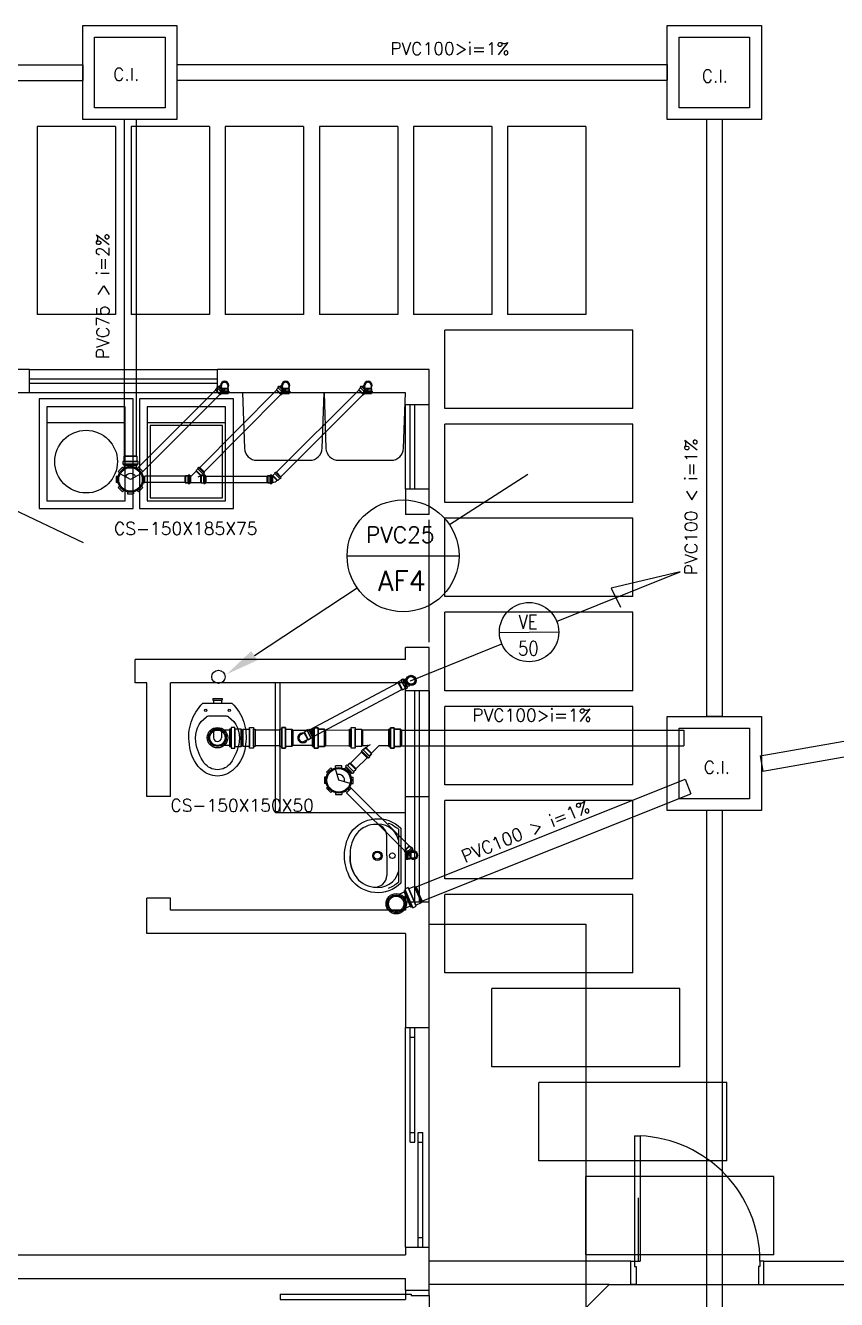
# Model space of a CAD drawing. Extents: x -435 to 5505, y -2177 to 2023.
# Drawn here: x 2328 to 2846, y 367 to 1180 of the extents above; entities that cross this region are included whole.
import ezdxf
from ezdxf.enums import TextEntityAlignment as Align

# ---------------------------------------------------------------- set-up
doc = ezdxf.new("R2010")
doc.units = 0
doc.header["$MEASUREMENT"] = 0
doc.layers.get('0').update_dxf_attribs({"linetype": 'CONTINUOUS'})
for name, color, linetype in [('018', 1, 'CONTINUOUS'), ('03', 3, 'CONTINUOUS'), ('AGUA', 5, 'CONTINUOUS'), ('CONTORNO', 7, 'CONTINUOUS'), ('COTAS', 1, 'CONTINUOUS'), ('HIDRA', 1, 'CONTINUOUS'), ('TXT', 7, 'CONTINUOUS')]:
    doc.layers.add(name, color=color, linetype=linetype)
doc.styles.add('ROMANS', font='romans')
doc.styles.get("Standard").update_dxf_attribs({"font": 'romans.shx', "height": 8})

# ---------------------------------------------------------------- blocks, each defined once
blk = doc.blocks.new('L41')
at = {"layer": 'HIDRA'}
for p, q in [((1.96, 0, 1.6), (1.96, -1.92, 1.6)), ((-2.6, -3.8, 1.6), (2.6, -3.8, 1.6)), ((2.6, -4.76, 1.6), (-2.6, -4.76, 1.6)), ((-1.96, -1.92), (-2.24, -2.2)), ((-2.24, -2.2, 1.6), (2.24, -2.2, 1.6)), ((2.24, -3.8, 1.6), (-2.24, -3.8, 1.6)), ((-2.24, -5.2), (-2.24, -4.76)), ((-2.24, -4.76, 1.6), (2.24, -4.76, 1.6)), ((2.24, -5.2, 1.6), (-2.24, -5.2, 1.6)), ((-1.96, -1.92), (-1.96, 0)), ((-1.96, -1.92, 1.6), (1.96, -1.92, 1.6)), ((-1.94, -1.92, 1.6), (1.96, -1.92, 1.6)), ((2.24, -2.2, 1.6), (1.96, -1.92, 1.6)), ((2.24, -4.76, 1.6), (2.24, -5.2, 1.6))]:
    blk.add_line(p, q, dxfattribs=at)
for radius, start, end in [(2.61, 318.72954, 221.27141), (2.25, 330.68971, 209.31125), (1.95, 0.56679, 183.15631)]:
    blk.add_arc((0, 0), radius, start, end, dxfattribs=at)
for points in [[(2.6, -3.8, 1.6), (-2.6, -3.8, 1.6), (-2.6, -4.76, 1.6), (2.6, -4.76, 1.6)], [(2.6, -4.76, 1.6), (-2.6, -4.76, 1.6), (-2.6, -3.8, 1.6), (2.6, -3.8, 1.6)], [(2.6, -4.76, 1.6), (2.6, -3.8, 1.6), (-2.6, -3.8, 1.6), (-2.6, -4.76, 1.6)], [(1.96, -1.92, 1.6), (-1.96, -1.92), (-2.24, -2.2, 1.6), (2.24, -2.2, 1.6)], [(2.24, -2.2, 1.6), (-2.24, -2.2, 1.6), (-1.96, -1.92, 1.6), (1.96, -1.92, 1.6)], [(2.24, -2.2, 1.6), (1.96, -1.92, 1.6), (-1.96, -1.92, 1.6), (-2.24, -2.2, 1.6)], [(2.24, -2.2, 1.6), (-2.24, -2.2, 1.6), (-2.24, -3.8, 1.6), (2.24, -3.8, 1.6)], [(2.24, -3.8, 1.6), (-2.24, -3.8, 1.6), (-2.24, -2.2, 1.6), (2.24, -2.2, 1.6)], [(2.24, -3.8, 1.6), (2.24, -2.2, 1.6), (-2.24, -2.2, 1.6), (-2.24, -3.8, 1.6)], [(2.24, -4.76, 1.6), (-2.24, -4.76, 1.6), (-2.24, -5.2, 1.6), (2.24, -5.2, 1.6)], [(2.24, -5.2, 1.6), (-2.24, -5.2, 1.6), (-2.24, -4.76, 1.6), (2.24, -4.76, 1.6)], [(-2.24, -5.2, 1.6), (2.24, -5.2, 1.6), (2.24, -4.76, 1.6), (-2.24, -4.76, 1.6)]]:
    blk.add_3dface(points, dxfattribs=at)
blk = doc.blocks.new('L40')
at = {"layer": 'HIDRA'}
for p, q in [((-3.53, -0.76), (-2.61, 0.16)), ((-3.52, -0.76), (-2.6, 0.16)), ((-5.85, -2.68), (-4.72, -1.55)), ((-2.68, -5.85), (-5.85, -2.68)), ((-5.85, -2.68), (-5.85, -3.08)), ((-3.09, -5.83), (-5.85, -3.08)), ((-4.97, -1.29), (-4.29, -0.62)), ((-1.29, -4.97), (-4.97, -1.29)), ((-4.72, -1.55), (-1.55, -4.72)), ((-4.29, -0.62), (-0.62, -4.29)), ((-4.04, -0.87), (-3.73, -0.56)), ((-0.87, -4.04), (-4.04, -0.87)), ((-3.73, -0.56), (-0.56, -3.73)), ((-0.76, -3.52), (-3.52, -0.76)), ((-2.68, -5.85), (-3.08, -5.85)), ((-1.55, -4.72), (-2.68, -5.85)), ((-0.62, -4.29), (-1.29, -4.97)), ((-0.56, -3.73), (-0.87, -4.04)), ((-0.76, -3.52), (0.16, -2.6))]:
    blk.add_line(p, q, dxfattribs=at)
for points in [[(-4.72, -1.55), (-5.85, -2.68), (-2.68, -5.85), (-1.55, -4.72)], [(-5.85, -2.68), (-5.85, -3.08), (-3.07, -5.85), (-2.68, -5.85)], [(-4.29, -0.62), (-4.97, -1.29), (-1.29, -4.97), (-0.62, -4.29)], [(-0.56, -3.73), (-3.73, -0.56), (-4.04, -0.87), (-0.87, -4.04)]]:
    blk.add_3dface(points, dxfattribs=at)

msp = doc.modelspace()

# ---------------------------------------------------------------- linework, layer by layer
for p, q in [((2335.70465, 1115.29019), (2335.70465, 995.29019)), ((2385.70465, 1115.29019), (2335.70465, 1115.29019)), ((2385.70465, 1115.29019), (2385.70465, 995.29019)), ((2395.70465, 1115.29019), (2395.70465, 995.29019)), ((2445.70465, 1115.29019), (2395.70465, 1115.29019)), ((2445.70465, 1115.29019), (2445.70465, 995.29019)), ((2505.70465, 1115.29019), (2455.70465, 1115.29019)), ((2455.70465, 1115.29019), (2455.70465, 995.29019)), ((2505.70465, 1115.29019), (2505.70465, 995.29019)), ((2515.70465, 1115.29019), (2515.70465, 995.29019)), ((2565.70465, 1115.29019), (2515.70465, 1115.29019)), ((2565.70465, 1115.29019), (2565.70465, 995.29019)), ((2575.70465, 1115.29019), (2575.70465, 995.29019)), ((2625.70465, 1115.29019), (2575.70465, 1115.29019)), ((2625.70465, 1115.29019), (2625.70465, 995.29019)), ((2635.70465, 1115.29019), (2635.70465, 995.29019)), ((2685.70465, 1115.29019), (2635.70465, 1115.29019)), ((2685.70465, 1115.29019), (2685.70465, 995.29019)), ((2385.70465, 995.29019), (2335.70465, 995.29019)), ((2445.70465, 995.29019), (2395.70465, 995.29019)), ((2505.70465, 995.29019), (2455.70465, 995.29019)), ((2565.70465, 995.29019), (2515.70465, 995.29019)), ((2625.70465, 995.29019), (2575.70465, 995.29019)), ((2685.70465, 995.29019), (2635.70465, 995.29019)), ((2715.70465, 985.29019), (2595.70465, 985.29019)), ((2595.70465, 935.29019), (2595.70465, 985.29019)), ((2715.70465, 935.29019), (2715.70465, 985.29019)), ((2330.70465, 960.29019), (2110.70465, 960.29019)), ((2330.70465, 945.29019), (2330.70465, 960.29019)), ((2330.70465, 960.29019), (2450.70465, 960.29019)), ((2585.70465, 960.29019), (2450.70465, 960.29019)), ((2450.70465, 945.29019), (2450.70465, 960.29019)), ((2585.70465, 937.79019), (2585.70465, 960.29019)), ((2330.70465, 954.29019), (2450.70465, 954.29019)), ((2450.70465, 951.29019), (2330.70465, 951.29019)), ((2330.70465, 945.29019), (2190.70465, 945.29019)), ((2450.70465, 945.29019), (2330.70465, 945.29019)), ((2570.70465, 945.29019), (2450.70465, 945.29019)), ((2570.70465, 883.79019), (2570.70465, 937.79019)), ((2585.70465, 937.79019), (2570.70465, 937.79019)), ((2573.70465, 883.79019), (2573.70465, 937.79019)), ((2576.70465, 883.79019), (2576.70465, 937.79019)), ((2585.70465, 883.79019), (2585.70465, 937.79019)), ((2715.70465, 935.29019), (2595.70465, 935.29019)), ((2715.70465, 925.29019), (2595.70465, 925.29019)), ((2595.70465, 875.29019), (2595.70465, 925.29019)), ((2715.70465, 875.29019), (2715.70465, 925.29019)), ((2570.70465, 883.79019), (2570.70465, 867.79019)), ((2585.70465, 883.79019), (2570.70465, 883.79019)), ((2585.70465, 867.79019), (2585.70465, 883.79019)), ((2715.70465, 875.29019), (2595.70465, 875.29019)), ((2585.70465, 867.79019), (2570.70465, 867.79019)), ((2585.70465, 786.29019), (2585.70465, 864.29019)), ((2715.70465, 865.29019), (2595.70465, 865.29019)), ((2595.70465, 815.29019), (2595.70465, 865.29019)), ((2715.70465, 815.29019), (2715.70465, 865.29019)), ((2715.70465, 815.29019), (2595.70465, 815.29019)), ((2715.70465, 805.29019), (2595.70465, 805.29019)), ((2595.70465, 755.29019), (2595.70465, 805.29019)), ((2715.70465, 755.29019), (2715.70465, 805.29019)), ((2570.70465, 775.29019), (2570.70465, 782.79019)), ((2585.70465, 782.79019), (2570.70465, 782.79019)), ((2585.70465, 755.29019), (2585.70465, 782.79019)), ((2570.70465, 775.29019), (2398.20465, 775.29019)), ((2398.20465, 760.29019), (2398.20465, 775.29019)), ((2405.70465, 760.29019), (2398.20465, 760.29019)), ((2405.70465, 687.79019), (2405.70465, 760.29019)), ((2570.70465, 760.29019), (2420.70465, 760.29019)), ((2420.70465, 687.79019), (2420.70465, 760.29019)), ((2570.70465, 755.29019), (2570.70465, 760.29019)), ((2570.70465, 620.29019), (2570.70465, 755.29019)), ((2585.70465, 755.29019), (2570.70465, 755.29019)), ((2576.70465, 620.29019), (2576.70465, 755.29019)), ((2579.70465, 620.29019), (2579.70465, 755.29019)), ((2585.70465, 620.29019), (2585.70465, 755.29019)), ((2585.70465, 755.29019), (2585.70465, 720.29019)), ((2715.70465, 755.29019), (2595.70465, 755.29019)), ((2715.70465, 745.29019), (2595.70465, 745.29019)), ((2595.70465, 695.29019), (2595.70465, 745.29019)), ((2715.70465, 695.29019), (2715.70465, 745.29019)), ((2715.70465, 695.29019), (2595.70465, 695.29019)), ((2420.70465, 687.79019), (2405.70465, 687.79019)), ((2570.70465, 687.79019), (2585.70465, 687.79019)), ((2715.70465, 685.29019), (2595.70465, 685.29019)), ((2595.70465, 635.29019), (2595.70465, 685.29019)), ((2715.70465, 635.29019), (2715.70465, 685.29019)), ((2715.70465, 635.29019), (2595.70465, 635.29019)), ((2420.70465, 622.79019), (2405.70465, 622.79019)), ((2405.70465, 600.29019), (2405.70465, 622.79019)), ((2420.70465, 615.29019), (2420.70465, 622.79019)), ((2570.70465, 620.29019), (2570.70465, 615.29019)), ((2585.70465, 620.29019), (2570.70465, 620.29019)), ((2585.70465, 540.29019), (2585.70465, 620.29019)), ((2715.70465, 625.29019), (2595.70465, 625.29019)), ((2595.70465, 575.29019), (2595.70465, 625.29019)), ((2715.70465, 575.29019), (2715.70465, 625.29019)), ((2570.70465, 615.29019), (2420.70465, 615.29019)), ((2585.70465, 606.29019), (2685.70465, 606.29019)), ((2685.70465, 606.29019), (2685.70465, 266.29019)), ((2570.70465, 600.29019), (2405.70465, 600.29019)), ((2570.70465, 600.29019), (2570.70465, 540.29019)), ((2715.70465, 575.29019), (2595.70465, 575.29019)), ((2745.70465, 565.29019), (2625.70465, 565.29019)), ((2625.70465, 515.29019), (2625.70465, 565.29019)), ((2745.70465, 515.29019), (2745.70465, 565.29019)), ((2570.70465, 400.29019), (2570.70465, 540.29019)), ((2570.70465, 540.29019), (2585.70465, 540.29019)), ((2573.70465, 467.29019), (2573.70465, 540.29019)), ((2576.70465, 467.29019), (2576.70465, 540.29019)), ((2585.70465, 400.29019), (2585.70465, 540.29019)), ((2573.70465, 534.29019), (2576.70465, 534.29019)), ((2745.70465, 515.29019), (2625.70465, 515.29019)), ((2775.70465, 505.29019), (2655.70465, 505.29019)), ((2655.70465, 455.29019), (2655.70465, 505.29019)), ((2775.70465, 455.29019), (2775.70465, 505.29019)), ((2573.70465, 473.29019), (2576.70465, 473.29019)), ((2578.70465, 473.29019), (2581.70465, 473.29019)), ((2578.70465, 400.29019), (2578.70465, 473.29019)), ((2581.70465, 400.29019), (2581.70465, 473.29019)), ((2573.70465, 467.29019), (2576.70465, 467.29019)), ((2578.70465, 467.29019), (2581.70465, 467.29019)), ((2716.85839, 471.29019), (2716.85839, 391.29019)), ((2716.85839, 471.29019), (2720.35839, 471.29019)), ((2720.35839, 471.29019), (2720.35839, 391.29019)), ((2775.70465, 455.29019), (2655.70465, 455.29019)), ((2805.70465, 445.29019), (2685.70465, 445.29019)), ((2685.70465, 395.29019), (2685.70465, 445.29019)), ((2805.70465, 395.29019), (2805.70465, 445.29019)), ((2719.35839, 391.29019), (2719.35839, 431.58456)), ((2570.70465, 400.29019), (2570.70465, 395.29019)), ((2570.70465, 400.29019), (2585.70465, 400.29019)), ((2578.70465, 406.29019), (2581.70465, 406.29019)), ((2585.70465, 372.79019), (2585.70465, 400.29019)), ((2305.70465, 395.29019), (2570.70465, 395.29019)), ((2714.35839, 391.29019), (2585.70465, 391.29019)), ((2805.70465, 395.29019), (2685.70465, 395.29019)), ((2714.35839, 376.29019), (2714.35839, 391.29019)), ((2714.35839, 391.29019), (2716.85839, 391.29019)), ((2716.85839, 391.29019), (2716.85839, 387.79019)), ((2716.85839, 391.29019), (2720.35839, 391.29019)), ((2799.35839, 391.29019), (2796.85839, 391.29019)), ((2796.85839, 391.29019), (2796.85839, 387.79019)), ((2799.35839, 391.29019), (2918.70465, 391.29019)), ((2799.35839, 376.29019), (2799.35839, 391.29019)), ((2716.85839, 387.79019), (2717.85839, 387.79019)), ((2717.85839, 387.79019), (2717.85839, 376.29019)), ((2795.85839, 387.79019), (2795.85839, 376.29019)), ((2796.85839, 387.79019), (2795.85839, 387.79019)), ((2290.70465, 380.29019), (2570.70465, 380.29019)), ((2570.70465, 372.79019), (2570.70465, 380.29019)), ((2585.70465, 261.29019), (2700.70465, 376.29019)), ((2700.70465, 376.29019), (2585.70465, 376.29019)), ((2700.70465, 376.29019), (2918.70465, 376.29019)), ((2717.85839, 376.29019), (2714.35839, 376.29019)), ((2795.85839, 376.29019), (2799.35839, 376.29019)), ((2490.70465, 370.29019), (2570.70465, 370.29019)), ((2490.70465, 370.29019), (2490.70465, 366.79019)), ((2490.70465, 366.79019), (2570.70465, 366.79019)), ((2570.70465, 372.79019), (2585.70465, 372.79019)), ((2570.70465, 372.79019), (2570.70465, 370.29019)), ((2570.70465, 370.29019), (2574.20465, 370.29019)), ((2570.70465, 370.29019), (2570.70465, 366.79019)), ((2574.20465, 370.29019), (2574.20465, 369.29019)), ((2574.20465, 369.29019), (2585.70465, 369.29019)), ((2585.70465, 369.29019), (2585.70465, 372.79019)), ((2585.70465, 369.29019), (2585.70465, 291.29019))]:
    msp.add_line(p, q)
at = {"color": 253}
for p, q in [((2396.87696, 941.44666), (2336.87696, 941.44666)), ((2336.87696, 941.44666), (2336.87696, 871.44666)), ((2391.87696, 936.44666), (2341.87696, 936.44666)), ((2341.87696, 936.44666), (2341.87696, 876.44666)), ((2391.87696, 876.44666), (2391.87696, 936.44666)), ((2396.87696, 871.44666), (2396.87696, 941.44666)), ((2460.85203, 941.44666), (2400.85203, 941.44666)), ((2400.85203, 941.44666), (2400.85203, 871.44666)), ((2455.85203, 936.44666), (2405.85203, 936.44666)), ((2405.85203, 936.44666), (2405.85203, 876.44666)), ((2455.85203, 876.44666), (2455.85203, 936.44666)), ((2460.85203, 871.44666), (2460.85203, 941.44666)), ((2453.85203, 924.44666), (2407.85203, 924.44666)), ((2407.85203, 924.44666), (2407.85203, 878.44666)), ((2453.85203, 878.44666), (2453.85203, 924.44666)), ((2407.85203, 878.44666), (2453.85203, 878.44666)), ((2336.87696, 871.44666), (2396.87696, 871.44666)), ((2341.87696, 876.44666), (2391.87696, 876.44666)), ((2400.85203, 871.44666), (2460.85203, 871.44666)), ((2405.85203, 876.44666), (2455.85203, 876.44666)), ((2487.70465, 677.29019), (2487.70465, 760.29019)), ((2490.70465, 677.29019), (2490.70465, 760.29019)), ((2570.70465, 677.29019), (2487.70465, 677.29019))]:
    msp.add_line(p, q, dxfattribs=at)
at = {"color": 8}
for p, q in [((2341.87696, 926.44666), (2391.87696, 926.44666)), ((2405.85203, 926.44666), (2455.85203, 926.44666))]:
    msp.add_line(p, q, dxfattribs=at)
at = {"linetype": 'CONTINUOUS'}
for points in [[(2737.75198, 1119.75546), (2737.75198, 1179.75546), (2797.75198, 1179.75546), (2797.75198, 1119.75546)], [(2745.25198, 1127.25546), (2745.25198, 1172.25546), (2790.25198, 1172.25546), (2790.25198, 1127.25546)], [(2737.75198, 678.82277), (2737.75198, 738.82277), (2797.75198, 738.82277), (2797.75198, 678.82277)], [(2745.25198, 686.32277), (2745.25198, 731.32277), (2790.25198, 731.32277), (2790.25198, 686.32277)]]:
    msp.add_lwpolyline(points, close=True, dxfattribs=at)
at = {"color": 253}
msp.add_circle((2366.87696, 901.44666), 20, dxfattribs=at)
msp.add_arc((2716.85839, 391.29019), 80, 0, 87.4925093)
at = {"layer": '018'}
msp.add_line((2424.80749, 1154.75546), (2424.80749, 1144.75546), dxfattribs=at)
at = {"layer": 'AGUA'}
msp.add_circle((2451.2903, 764.12343), 4.25, dxfattribs=at)
at = {"layer": 'CONTORNO', "color": 253}
for p, q in [((2492.70465, 945.29019), (2466.70465, 945.29019)), ((2466.70465, 945.29019), (2467.93531, 910.01129)), ((2518.70465, 945.29019), (2492.70465, 945.29019)), ((2517.47399, 910.01129), (2518.70465, 945.29019)), ((2544.70465, 945.29019), (2518.70465, 945.29019)), ((2518.70465, 945.29019), (2519.93531, 910.01129)), ((2570.70465, 945.29019), (2544.70465, 945.29019)), ((2569.47399, 910.01129), (2570.70465, 945.29019)), ((2475.93045, 902.29019), (2492.70465, 902.29019)), ((2492.70465, 902.29019), (2509.47885, 902.29019)), ((2527.93045, 902.29019), (2544.70465, 902.29019)), ((2544.70465, 902.29019), (2561.47885, 902.29019))]:
    msp.add_line(p, q, dxfattribs=at)
at = {"layer": 'CONTORNO'}
for p, q in [((2447.70465, 750.29019), (2453.70465, 750.29019)), ((2447.70465, 750.29019), (2447.70465, 749.29019)), ((2447.70465, 749.29019), (2453.70465, 749.29019)), ((2448.20465, 749.29019), (2448.20465, 747.29019)), ((2453.20465, 749.29019), (2453.20465, 747.29019)), ((2453.70465, 750.29019), (2453.70465, 749.29019)), ((2448.20465, 731.29019), (2448.20465, 725.29019)), ((2448.20465, 731.29019), (2453.20465, 731.29019)), ((2453.20465, 731.29019), (2453.20465, 725.29019)), ((2558.79356, 649.97199), (2558.79356, 662.49077)), ((2558.79356, 649.97199), (2558.79356, 637.4532))]:
    msp.add_line(p, q, dxfattribs=at)
for points in [[(2439.98003, 705.36591, -0.178730256), (2432.83417, 720.99868, -0.245937245), (2441.44589, 747.29019), (2459.9634, 747.29019, -0.245937245), (2468.57513, 720.99868, -0.178730256), (2461.42927, 705.36591, -0.191409148), (2450.70465, 700.79019, -0.191409148)], [(2450.70465, 704.79019, -0.222318861), (2442.32252, 709.02038, -0.11327079), (2436.83528, 722.74704, -0.283572238), (2443.71667, 738.66849, -0.15374434), (2445.69073, 739.29019), (2450.70465, 739.29019), (2455.71857, 739.29019, -0.15374434), (2457.69263, 738.66849, -0.283572238), (2464.57402, 722.74704, -0.11327079), (2459.08678, 709.02038, -0.222318861)], [(2535.75848, 635.31718, -0.141296088), (2531.79356, 649.97199, -0.141296088), (2535.75848, 664.62679, -0.466653864), (2567.79356, 667.47199), (2567.79356, 649.97199), (2567.79356, 632.47199, -0.466653864)]]:
    msp.add_lwpolyline(points, format="xyb", close=True, dxfattribs=at)
for points in [[(2566.29356, 659.97199, 0.396071253), (2550.34897, 669.93105, 0.231345348), (2538.50032, 662.66882, 0.140096896), (2535.29356, 649.97199, 0.140096896), (2538.50032, 637.27515, 0.231345348), (2550.34897, 630.01292, 0.396071253), (2566.29356, 639.97199)], [(2559.63577, 670.84058, -0.096581051), (2566.29356, 666.82067), (2566.29356, 633.1233, -0.096581051), (2559.63577, 629.10339, -0.230966595)], [(2538.50032, 637.27515, -0.140096896), (2535.29356, 649.97199, -0.419986106)]]:
    msp.add_lwpolyline(points, format="xyb", dxfattribs=at)
for centre, radius in [((2443.20465, 742.79019), 0.75), ((2458.20465, 742.79019), 0.75), ((2552.79356, 649.97199), 3), ((2552.79356, 649.97199), 2.25), ((2562.29356, 649.97199), 1.75)]:
    msp.add_circle(centre, radius, dxfattribs=at)
at = {"layer": 'CONTORNO', "color": 253}
for centre, start, end in [((2475.93045, 910.29019), 181.99787986, 270), ((2509.47885, 910.29019), 270, 358.00212014), ((2527.93045, 910.29019), 181.99787986, 270), ((2561.47885, 910.29019), 270, 358.00212014)]:
    msp.add_arc(centre, 8, start, end, dxfattribs=at)
at = {"layer": 'CONTORNO'}
for centre, radius, start, end in [((2450.70465, 725.29019), 2.5, 180, 0), ((2551.29356, 662.49077), 7.5, 0, 97.23538623), ((2551.29356, 637.4532), 7.5, 262.76461377, 0)]:
    msp.add_arc(centre, radius, start, end, dxfattribs=at)
at = {"layer": 'COTAS', "color": 2}
for p, q in [((2667.13799, 799.53012), (2746.00458, 831.21044)), ((2746.00458, 831.21044), (2701.89364, 820.64955)), ((2701.89364, 820.64955), (2707.89788, 808.67664)), ((2630.59234, 792.51769), (2668.43981, 792.74561)), ((2573.94864, 761.67338), (2632.10765, 785.21089))]:
    msp.add_line(p, q, dxfattribs=at)
msp.add_circle((2649.51607, 792.63165), 18.92408, dxfattribs=at)
at = {"layer": 'HIDRA', "linetype": 'CONTINUOUS'}
for p, q in [((2364.80749, 1119.75546), (2364.80749, 1179.75546)), ((2364.80749, 1179.75546), (2424.80749, 1179.75546)), ((2424.80749, 1179.75546), (2424.80749, 1119.75546)), ((2372.30749, 1127.25546), (2372.30749, 1172.25546)), ((2372.30749, 1172.25546), (2417.30749, 1172.25546)), ((2417.30749, 1172.25546), (2417.30749, 1127.25546)), ((2417.30749, 1127.25546), (2372.30749, 1127.25546)), ((2424.80749, 1119.75546), (2364.80749, 1119.75546))]:
    msp.add_line(p, q, dxfattribs=at)
at = {"layer": 'HIDRA'}
for p, q in [((2009.61321, 1154.7008), (2364.80749, 1154.7008)), ((2364.80749, 1154.7008), (2364.80749, 1144.7008)), ((2424.80749, 1154.75546), (2737.75198, 1154.75546)), ((2737.75198, 1154.75546), (2737.75198, 1144.75546)), ((2009.61321, 1144.7008), (2364.80749, 1144.7008)), ((2424.80749, 1144.75546), (2737.75198, 1144.75546)), ((2391.47963, 905.06508), (2391.47963, 1119.75546)), ((2398.97963, 905.06508), (2398.97963, 1119.75546)), ((2762.75198, 1119.75546), (2762.75198, 738.82277)), ((2772.75198, 1119.75546), (2762.75198, 1119.75546)), ((2772.75198, 1119.75546), (2772.75198, 738.82277)), ((2449.39355, 947.07219), (2400.28132, 897.95649)), ((2452.22208, 944.24387), (2403.10985, 895.12816)), ((2488.3318, 947.07238), (2439.38295, 897.69648)), ((2491.17249, 944.25626), (2442.22363, 894.88037)), ((2491.17249, 944.25626), (2488.3318, 947.07238)), ((2540.90598, 947.07916), (2488.41052, 894.63003)), ((2543.73315, 944.24948), (2491.23769, 891.80035)), ((2543.73315, 944.24948), (2540.90598, 947.07916)), ((2391.02963, 904.61603), (2391.02963, 901.61603)), ((2399.42963, 904.61603), (2391.02963, 904.61603)), ((2391.47963, 905.06508), (2398.97963, 905.06508)), ((2399.42963, 901.61603), (2399.42963, 904.61603)), ((2796.88477, 713.74699), (3894.68954, 907.08285)), ((2390.12953, 897.92826), (2387.35767, 895.1564)), ((2388.2046, 894.30947), (2387.35767, 895.1564)), ((2390.97646, 897.08133), (2390.12953, 897.92826)), ((2400.10463, 901.61603), (2390.35463, 901.61603)), ((2390.35463, 901.61603), (2390.35463, 899.81603)), ((2390.35463, 899.81603), (2400.10463, 899.81603)), ((2391.02963, 901.61603), (2399.42963, 901.61603)), ((2391.02963, 899.81603), (2391.02963, 898.99103)), ((2399.42963, 899.81603), (2391.02963, 899.81603)), ((2391.02963, 898.99103), (2399.42963, 898.99103)), ((2391.47868, 897.3512), (2391.47868, 898.99103)), ((2398.98059, 898.99103), (2391.47868, 898.99103)), ((2398.98059, 897.3512), (2398.98059, 898.99103)), ((2399.42963, 898.99103), (2399.42963, 899.81603)), ((2399.46273, 897.08133), (2400.30966, 897.92826)), ((2400.10463, 899.81603), (2400.10463, 901.61603)), ((2403.08151, 895.1564), (2400.30966, 897.92826)), ((2402.23459, 894.30947), (2403.08151, 895.1564)), ((2437.09805, 895.35505), (2433.84902, 892.10601)), ((2438.22942, 896.8824), (2437.09805, 895.75103)), ((2437.09805, 895.75103), (2440.26589, 892.58319)), ((2437.09805, 895.75103), (2437.09805, 895.35505)), ((2437.09805, 895.35505), (2439.86991, 892.58319)), ((2437.11163, 895.34146), (2439.86991, 892.58319)), ((2438.65368, 897.81578), (2437.97486, 897.13695)), ((2437.97486, 897.13695), (2441.65182, 893.46)), ((2441.39726, 893.71456), (2438.22942, 896.8824)), ((2442.33064, 894.13882), (2438.65368, 897.81578)), ((2439.21937, 897.87235), (2438.90824, 897.56122)), ((2438.90824, 897.56122), (2442.07608, 894.39338)), ((2442.38721, 894.70451), (2439.21937, 897.87235)), ((2442.22363, 894.88037), (2439.38295, 897.69648)), ((2442.07608, 894.39338), (2442.38721, 894.70451)), ((2487.6745, 894.74254), (2486.99568, 894.06372)), ((2491.35146, 891.06559), (2487.6745, 894.74254)), ((2488.24019, 894.79911), (2487.92906, 894.48798)), ((2487.92906, 894.48798), (2491.0969, 891.32015)), ((2491.40802, 891.63127), (2488.24019, 894.79911)), ((2491.23769, 891.80035), (2488.41052, 894.63003)), ((2798.61919, 703.89855), (3896.42396, 897.23441)), ((2387.25889, 892.02633), (2386.06116, 892.02633)), ((2386.06116, 892.02633), (2386.06116, 888.10633)), ((2387.25889, 888.10633), (2386.06116, 888.10633)), ((2395.21959, 890.06633), (2388.69281, 893.76413)), ((2401.74638, 893.76413), (2395.21959, 890.06633)), ((2403.18029, 892.02633), (2404.37803, 892.02633)), ((2403.18029, 888.10633), (2404.37803, 888.10633)), ((2430.11846, 892.16442), (2404.37041, 892.06632)), ((2404.38565, 888.06635), (2404.37041, 892.06632)), ((2404.37803, 888.10633), (2404.37803, 892.02633)), ((2430.1337, 888.16445), (2404.38565, 888.06635)), ((2430.1337, 888.16445), (2430.11846, 892.16442)), ((2430.40833, 892.39815), (2430.12833, 892.11815)), ((2430.12833, 888.21737), (2430.12833, 892.11815)), ((2430.40833, 887.91815), (2430.12833, 888.19815)), ((2430.40833, 887.91815), (2430.40833, 892.39815)), ((2430.40833, 892.39815), (2432.00833, 892.39815)), ((2432.00833, 887.91815), (2430.40833, 887.91815)), ((2432.00833, 887.55815), (2432.00833, 892.75815)), ((2432.00833, 892.75815), (2432.96833, 892.75815)), ((2432.00833, 892.39815), (2432.00833, 887.91815)), ((2432.96833, 887.55815), (2432.00833, 887.55815)), ((2432.96833, 892.75815), (2432.96833, 887.55815)), ((2432.96833, 887.91815), (2432.96833, 892.39815)), ((2432.96833, 892.39815), (2433.40833, 892.39815)), ((2433.40833, 887.91815), (2432.96833, 887.91815)), ((2433.40833, 892.39815), (2433.40833, 887.91815)), ((2433.84902, 892.10601), (2433.40833, 892.10601)), ((2433.40833, 892.10601), (2433.40833, 888.2103)), ((2433.40833, 888.2103), (2440.10345, 888.2103)), ((2439.77111, 892.22997), (2438.27896, 891.57908)), ((2440.26589, 892.58319), (2439.86991, 892.58319)), ((2440.38345, 892.4103), (2440.10345, 892.1303)), ((2440.10345, 892.1303), (2440.10345, 888.2103)), ((2440.38345, 887.9303), (2440.10345, 888.2103)), ((2440.26589, 892.58319), (2441.39726, 893.71456)), ((2440.38345, 892.4103), (2440.38345, 887.9303)), ((2441.98345, 892.4103), (2440.38345, 892.4103)), ((2440.38345, 887.9303), (2441.98345, 887.9303)), ((2441.65182, 893.46), (2442.33064, 894.13882)), ((2441.98345, 892.7703), (2441.98345, 887.5703)), ((2442.94345, 892.7703), (2441.98345, 892.7703)), ((2441.98345, 887.9303), (2441.98345, 892.4103)), ((2441.98345, 887.5703), (2442.94345, 887.5703)), ((2442.94345, 887.5703), (2442.94345, 892.7703)), ((2442.94345, 892.4103), (2442.94345, 887.9303)), ((2443.38345, 892.4103), (2442.94345, 892.4103)), ((2442.94345, 887.9303), (2443.38345, 887.9303)), ((2443.38313, 892.1703), (2482.47248, 892.17658)), ((2443.38313, 892.1703), (2443.38377, 888.1703)), ((2443.38345, 887.9303), (2443.38345, 892.4103)), ((2443.38377, 888.1703), (2482.47312, 888.17658)), ((2482.47248, 892.17658), (2482.47312, 888.17658)), ((2482.75505, 892.4103), (2482.47505, 892.1303)), ((2482.47505, 888.22951), (2482.47505, 892.1303)), ((2482.75505, 887.9303), (2482.47505, 888.2103)), ((2482.75505, 892.4103), (2484.35505, 892.4103)), ((2482.75505, 887.9303), (2482.75505, 892.4103)), ((2484.35505, 887.9303), (2482.75505, 887.9303)), ((2484.35505, 887.5703), (2484.35505, 892.7703)), ((2484.35505, 892.7703), (2485.31505, 892.7703)), ((2484.35505, 892.4103), (2484.35505, 887.9303)), ((2485.31505, 887.5703), (2484.35505, 887.5703)), ((2485.31505, 892.7703), (2485.31505, 887.5703)), ((2485.31505, 887.9303), (2485.31505, 892.4103)), ((2485.31505, 892.4103), (2485.75505, 892.4103)), ((2485.75505, 887.9303), (2485.31505, 887.9303)), ((2485.75505, 892.4103), (2485.75505, 887.9303)), ((2485.75505, 888.22527), (2485.75505, 892.11532)), ((2487.25024, 893.80916), (2486.11887, 892.67779)), ((2486.11887, 892.67779), (2489.2867, 889.50995)), ((2486.11887, 892.67779), (2486.11887, 892.28181)), ((2486.13245, 892.26823), (2488.89072, 889.50995)), ((2486.99568, 894.06372), (2490.67263, 890.38677)), ((2490.41808, 890.64132), (2487.25024, 893.80916)), ((2489.2867, 889.50995), (2488.89072, 889.50995)), ((2489.2867, 889.50995), (2490.41808, 890.64132)), ((2490.67263, 890.38677), (2491.35146, 891.06559)), ((2491.0969, 891.32015), (2491.40802, 891.63127)), ((2388.2046, 885.8232), (2387.35767, 884.97627)), ((2387.35767, 884.97627), (2390.12953, 882.20441)), ((2390.97646, 883.05134), (2390.12953, 882.20441)), ((2393.25959, 882.10563), (2393.25959, 880.9079)), ((2393.25959, 880.9079), (2397.17959, 880.9079)), ((2397.17959, 882.10563), (2397.17959, 880.9079)), ((2399.46273, 883.05134), (2400.30966, 882.20441)), ((2400.30966, 882.20441), (2403.08151, 884.97627)), ((2402.23459, 885.8232), (2403.08151, 884.97627)), ((2566.22041, 760.84271, 1), (2566.07373, 760.36997, 1)), ((2566.08492, 760.34872, 1), (2568.35619, 756.03403, 1)), ((2566.08492, 760.34872, 1), (2568.35619, 756.03403, 1)), ((2567.99018, 761.77433, 1), (2566.22041, 760.84271, 1)), ((2566.22041, 760.84271, 1), (2568.82893, 755.88735, 1)), ((2568.84243, 762.7315, 1), (2567.78057, 762.17253, 1)), ((2567.78057, 762.17253, 1), (2570.80832, 756.42077, 1)), ((2570.59871, 756.81897, 1), (2567.99018, 761.77433, 1)), ((2568.82893, 755.88735, 1), (2570.59871, 756.81897, 1)), ((2571.87018, 756.97974, 1), (2568.84243, 762.7315, 1)), ((2569.53873, 762.58949, 1), (2569.05204, 762.3333, 1)), ((2569.05204, 762.3333, 1), (2571.66057, 757.37794, 1)), ((2572.14726, 757.63413, 1), (2569.53873, 762.58949, 1)), ((2572.01155, 757.92214, 1), (2569.73794, 762.24127, 1)), ((2569.738, 762.24115, 1), (2571.17736, 762.99883, 1)), ((2572.01149, 757.92226, 1), (2569.738, 762.24115, 1)), ((2570.80832, 756.42077, 1), (2571.87018, 756.97974, 1)), ((2571.66057, 757.37794, 1), (2572.14726, 757.63413, 1)), ((2572.01149, 757.92226, 1), (2573.45084, 758.67994, 1)), ((2568.82893, 755.88735, 1), (2568.35619, 756.03403, 1)), ((2461.80796, 731.70732), (2459.40796, 731.70732)), ((2459.40796, 731.70732), (2459.40796, 718.70732)), ((2461.80796, 718.70732), (2461.80796, 731.70732)), ((2471.20796, 731.70732), (2473.60796, 731.70732)), ((2471.20796, 718.70732), (2471.20796, 731.70732)), ((2473.60796, 731.70732), (2473.60796, 718.70732)), ((2491.67004, 731.70732), (2494.07004, 731.70732)), ((2491.67004, 718.70732), (2491.67004, 731.70732)), ((2494.07004, 731.70732), (2494.07004, 718.70732)), ((2512.49458, 731.67825), (2514.89458, 731.67825)), ((2512.49458, 718.67825), (2512.49458, 731.67825)), ((2514.89458, 731.67825), (2514.89458, 718.67825)), ((2536.11732, 718.70732), (2536.11732, 731.70732)), ((2536.11732, 731.70732), (2538.51732, 731.70732)), ((2538.51732, 731.70732), (2538.51732, 718.70732)), ((2561.05512, 731.67697), (2561.05512, 718.67697)), ((2563.45512, 731.67697), (2561.05512, 731.67697)), ((2563.45512, 718.67697), (2563.45512, 731.67697)), ((2772.75198, 738.82277), (2762.75198, 738.82277)), ((2458.27982, 730.17092), (2455.02662, 730.17092)), ((2458.27982, 730.17119), (2458.27981, 720.40919)), ((2458.27982, 730.17092), (2458.27982, 720.40946)), ((2459.40796, 730.80732), (2458.30796, 730.80732)), ((2458.30796, 730.80732), (2458.30796, 719.60732)), ((2459.40796, 719.60732), (2459.40796, 730.80732)), ((2465.80796, 730.80732), (2461.80796, 730.80732)), ((2461.80796, 730.80732), (2461.80796, 719.60732)), ((2465.80796, 730.80732), (2466.50796, 730.10732)), ((2465.80796, 719.60732), (2465.80796, 730.80732)), ((2467.20796, 730.80732), (2466.50796, 730.10732)), ((2466.50796, 720.35535), (2466.50796, 730.10732)), ((2466.50796, 720.35535), (2466.50796, 730.10732)), ((2467.20796, 730.80732), (2471.20796, 730.80732)), ((2467.20796, 719.60732), (2467.20796, 730.80732)), ((2471.20796, 730.80732), (2471.20796, 719.60732)), ((2473.60796, 730.80732), (2474.70796, 730.80732)), ((2473.60796, 719.60732), (2473.60796, 730.80732)), ((2474.70796, 730.80732), (2474.70796, 719.60732)), ((2474.70796, 730.20732), (2490.57004, 730.20732)), ((2474.70796, 730.20732), (2474.70796, 720.20732)), ((2490.57004, 730.80732), (2491.67004, 730.80732)), ((2490.57004, 719.60732), (2490.57004, 730.80732)), ((2490.57004, 730.20732), (2490.57004, 720.20732)), ((2491.67004, 730.80732), (2491.67004, 719.60732)), ((2494.07004, 730.80732), (2498.07004, 730.80732)), ((2494.07004, 719.60732), (2494.07004, 730.80732)), ((2498.77004, 730.04918), (2498.07004, 730.80732)), ((2498.07004, 730.80732), (2498.07004, 719.60732)), ((2498.77004, 730.04918), (2498.77004, 720.30732)), ((2498.77004, 730.04918), (2511.39458, 730.04918)), ((2503.95046, 727.35113, 1), (2506.079, 728.45988, 1)), ((2506.22772, 728.93199, 1), (2506.079, 728.45988, 1)), ((2508.33161, 724.13542, 1), (2506.079, 728.45988, 1)), ((2508.3427, 724.11412, 1), (2506.079, 728.45988, 1)), ((2508.3427, 724.11412, 1), (2506.21416, 723.00537, 1)), ((2506.22772, 728.93199, 1), (2508.0015, 729.85595, 1)), ((2508.81481, 723.9654, 1), (2506.22772, 728.93199, 1)), ((2510.79648, 724.49026, 1), (2507.79361, 730.25505, 1)), ((2508.0015, 729.85595, 1), (2510.58859, 724.88936, 1)), ((2508.3427, 724.11412, 1), (2508.81481, 723.9654, 1)), ((2510.58859, 724.88936, 1), (2508.81481, 723.9654, 1)), ((2508.85788, 730.80942, 1), (2511.86075, 725.04463, 1)), ((2511.65285, 725.44374, 1), (2509.06577, 730.41032, 1)), ((2509.55356, 730.66441, 1), (2512.14064, 725.69782, 1)), ((2511.39458, 730.77825), (2512.49458, 730.77825)), ((2511.39458, 719.57825), (2511.39458, 730.77825)), ((2511.39458, 730.04918), (2511.39458, 720.30732)), ((2512.49458, 730.77825), (2512.49458, 719.57825)), ((2514.89458, 730.77825), (2518.89458, 730.77825)), ((2514.89458, 719.57825), (2514.89458, 730.77825)), ((2518.89458, 730.77825), (2519.59458, 730.07825)), ((2518.89458, 730.77825), (2518.89458, 719.57825)), ((2519.58516, 730.17824), (2535.0079, 730.20731)), ((2519.58516, 730.17824), (2519.60401, 720.17826)), ((2519.59458, 730.07825), (2519.59458, 720.27825)), ((2535.0079, 730.20731), (2535.02675, 720.20733)), ((2535.01732, 719.60732), (2535.01732, 730.80732)), ((2535.01732, 730.80732), (2536.11732, 730.80732)), ((2536.11732, 730.80732), (2536.11732, 719.60732)), ((2538.51732, 719.60732), (2538.51732, 730.80732)), ((2538.51732, 730.80732), (2542.51732, 730.80732)), ((2542.51732, 730.80732), (2543.21732, 730.10732)), ((2542.51732, 730.80732), (2542.51732, 719.60732)), ((2559.89698, 730.04918), (2543.15918, 730.04918)), ((2543.21732, 730.10732), (2543.21732, 720.30732)), ((2559.95512, 730.77697), (2559.95512, 719.57697)), ((2561.05512, 730.77697), (2559.95512, 730.77697)), ((2559.95512, 730.04662), (2559.95512, 720.30732)), ((2561.05512, 719.57697), (2561.05512, 730.77697)), ((2563.45512, 730.77697), (2563.45512, 719.57697)), ((2567.45512, 730.77697), (2563.45512, 730.77697)), ((2567.45512, 719.57697), (2567.45512, 730.77697)), ((2567.45512, 730.77697), (2568.15512, 730.07697)), ((2568.15512, 730.20099), (2748.37273, 730.20099)), ((2568.15512, 730.20099), (2568.15512, 720.20099)), ((2568.15512, 720.325), (2568.15512, 730.07697)), ((2748.37273, 730.20099), (2748.37273, 720.20099)), ((2458.27982, 720.40946), (2455.02662, 720.40946)), ((2458.30796, 719.60732), (2459.40796, 719.60732)), ((2459.40796, 718.70732), (2461.80796, 718.70732)), ((2461.80796, 719.60732), (2465.80796, 719.60732)), ((2465.80796, 719.60732), (2466.50796, 720.30732)), ((2467.20796, 719.60732), (2466.50796, 720.30732)), ((2471.20796, 719.60732), (2467.20796, 719.60732)), ((2473.60796, 718.70732), (2471.20796, 718.70732)), ((2474.70796, 719.60732), (2473.60796, 719.60732)), ((2474.70796, 720.20732), (2490.57004, 720.20732)), ((2491.67004, 719.60732), (2490.57004, 719.60732)), ((2494.07004, 718.70732), (2491.67004, 718.70732)), ((2498.07004, 719.60732), (2494.07004, 719.60732)), ((2498.07004, 719.60732), (2498.77004, 720.30732)), ((2511.39458, 720.30732), (2498.77004, 720.30732)), ((2512.49458, 719.57825), (2511.39458, 719.57825)), ((2514.89458, 718.67825), (2512.49458, 718.67825)), ((2518.89458, 719.57825), (2514.89458, 719.57825)), ((2518.89458, 719.57825), (2519.59458, 720.27825)), ((2519.60401, 720.17826), (2535.02675, 720.20733)), ((2536.11732, 719.60732), (2535.01732, 719.60732)), ((2535.53609, 709.09794), (2542.67417, 716.03039)), ((2538.51732, 718.70732), (2536.11732, 718.70732)), ((2542.51732, 719.60732), (2538.51732, 719.60732)), ((2542.82493, 716.60579), (2542.43602, 716.21688)), ((2542.43602, 716.21688), (2546.39582, 712.25709)), ((2543.35526, 717.77252), (2542.50673, 716.92399)), ((2542.50673, 716.92399), (2547.10293, 712.3278)), ((2542.51732, 719.60732), (2543.21732, 720.30732)), ((2542.67417, 716.03039), (2546.15767, 712.44357)), ((2546.78473, 712.64599), (2542.82493, 716.60579)), ((2543.21732, 720.30732), (2546.27631, 720.30732)), ((2547.95145, 713.17632), (2543.35526, 717.77252)), ((2545.08767, 718.86853), (2543.67346, 717.45432)), ((2543.67346, 717.45432), (2547.63326, 713.49452)), ((2549.04747, 714.90874), (2545.08767, 718.86853)), ((2545.08767, 718.86853), (2545.58265, 718.86853)), ((2546.43117, 719.71706), (2545.58265, 718.86853)), ((2549.04747, 715.40371), (2545.58265, 718.86853)), ((2549.03049, 715.42069), (2545.58265, 718.86853)), ((2546.55467, 720.15858), (2548.41985, 720.97219)), ((2549.04747, 715.40371), (2553.95108, 720.30732)), ((2553.95108, 720.30732), (2559.89698, 720.30732)), ((2559.95512, 719.57697), (2561.05512, 719.57697)), ((2561.05512, 718.67697), (2563.45512, 718.67697)), ((2563.45512, 719.57697), (2567.45512, 719.57697)), ((2567.45512, 719.57697), (2568.15512, 720.27697)), ((2568.15512, 720.20099), (2748.37273, 720.20099)), ((2533.31804, 707.94092), (2532.46951, 707.0924)), ((2537.91423, 703.34473), (2533.31804, 707.94092)), ((2535.05045, 709.03694), (2533.63624, 707.62273)), ((2533.63624, 707.62273), (2537.59603, 703.66293)), ((2535.05045, 709.03694), (2535.54542, 709.03694)), ((2539.01025, 705.07714), (2535.05045, 709.03694)), ((2535.53609, 709.09794), (2539.01958, 705.51112)), ((2539.01025, 705.57212), (2535.54542, 709.03694)), ((2539.01958, 705.51112), (2546.15767, 712.44357)), ((2546.39582, 712.25709), (2546.78473, 712.64599)), ((2547.10293, 712.3278), (2547.95145, 713.17632)), ((2547.63326, 713.49452), (2549.04747, 714.90874)), ((2549.04747, 714.90874), (2549.04747, 715.40371)), ((2796.88477, 713.74699), (2798.61919, 703.89855)), ((2520.10018, 700.06178), (2518.90245, 700.06178)), ((2518.90245, 700.06178), (2518.90245, 696.14178)), ((2522.97082, 705.9637), (2520.19896, 703.19184)), ((2521.04589, 702.34491), (2520.19896, 703.19184)), ((2523.81775, 705.11677), (2522.97082, 705.9637)), ((2528.06088, 698.10178), (2526.06048, 705.33164)), ((2526.10088, 706.06248), (2526.10088, 707.26021)), ((2530.02088, 707.26021), (2526.10088, 707.26021)), ((2530.02088, 706.06248), (2530.02088, 707.26021)), ((2531.83746, 705.40058), (2532.61048, 706.17361)), ((2532.78771, 706.7742), (2532.3988, 706.38529)), ((2532.3988, 706.38529), (2536.3586, 702.42549)), ((2532.46951, 707.0924), (2537.0657, 702.4962)), ((2536.14692, 702.63717), (2532.61048, 706.17361)), ((2536.74751, 702.8144), (2532.78771, 706.7742)), ((2535.37389, 701.86415), (2536.14692, 702.63717)), ((2536.02158, 700.06178), (2537.21932, 700.06178)), ((2536.3586, 702.42549), (2536.74751, 702.8144)), ((2537.0657, 702.4962), (2537.91423, 703.34473)), ((2537.21932, 696.14178), (2537.21932, 700.06178)), ((2537.59603, 703.66293), (2539.01025, 705.07714)), ((2539.01025, 705.07714), (2539.01025, 705.57212)), ((2520.10018, 696.14178), (2518.90245, 696.14178)), ((2521.04589, 693.85864), (2520.19896, 693.01171)), ((2520.19896, 693.01171), (2522.97082, 690.23985)), ((2523.81775, 691.08678), (2522.97082, 690.23985)), ((2535.29075, 696.10137), (2528.06088, 698.10178)), ((2532.30402, 691.08678), (2533.15094, 690.23985)), ((2533.12484, 690.20939), (2535.9489, 693.04218)), ((2533.15094, 690.23985), (2535.9228, 693.01171)), ((2535.07588, 693.85864), (2535.9228, 693.01171)), ((2572.91796, 656.18696), (2535.9489, 693.04218)), ((2536.02158, 696.14178), (2537.21932, 696.14178)), ((2577.44831, 630.16307, 2), (2749.03938, 698.81822, 2)), ((2749.03938, 698.81822, 2), (2752.75416, 689.5338, 2)), ((2526.10088, 690.14108), (2526.10088, 688.94334)), ((2526.10088, 688.94334), (2530.02088, 688.94334)), ((2530.02088, 690.14108), (2530.02088, 688.94334)), ((2570.0939, 653.35417), (2533.12484, 690.20939)), ((2581.16309, 620.87866, 2), (2752.75416, 689.5338, 2)), ((2762.75198, 678.82277), (2762.75198, 143.98143)), ((2772.75198, 678.82277), (2762.75198, 678.82277)), ((2772.75198, 678.82277), (2772.75198, 143.98143)), ((2570.0939, 653.35417), (2572.91796, 656.18696)), ((2569.78268, 626.80606, 2), (2566.79736, 625.51331, 2)), ((2570.56503, 627.83835, 2), (2569.55561, 627.40124, 2)), ((2569.55561, 627.40124, 2), (2574.00624, 617.1235, 2)), ((2569.78258, 626.80631, 2), (2573.66176, 617.84815, 2)), ((2569.78268, 626.80606, 2), (2573.66166, 617.8484, 2)), ((2572.40977, 629.61795, 2), (2570.20739, 628.66424, 2)), ((2570.20739, 628.66424, 2), (2575.3733, 616.73473, 2)), ((2575.01566, 617.56062, 2), (2570.56503, 627.83835, 2)), ((2577.57567, 617.68843, 2), (2572.40977, 629.61795, 2)), ((2576.43803, 630.38157, 2), (2572.76741, 628.79206, 2)), ((2572.76741, 628.79206, 2), (2577.21803, 618.51432, 2)), ((2580.88865, 620.10383, 2), (2576.43803, 630.38157, 2)), ((2576.43803, 630.38157, 2), (2577.35855, 630.01738, 2)), ((2581.23376, 621.06843, 2), (2577.35855, 630.01738, 2)), ((2581.23376, 621.06843, 2), (2577.35855, 630.01738, 2)), ((2577.44831, 630.16307, 2), (2581.16309, 620.87866, 2)), ((2577.21803, 618.51432, 2), (2580.88865, 620.10383, 2)), ((2580.88865, 620.10383, 2), (2581.25285, 621.02435, 2)), ((2573.66166, 617.8484, 2), (2570.67634, 616.55566, 2)), ((2574.00624, 617.1235, 2), (2575.01566, 617.56062, 2)), ((2575.3733, 616.73473, 2), (2577.57567, 617.68843, 2))]:
    msp.add_line(p, q, dxfattribs=at)
for centre, radius in [((2395.21959, 890.06633), 8.19844), ((2395.21959, 890.06633), 7.50151), ((2574.22632, 761.84599), 3.25964), ((2574.22632, 761.84599), 2.80964), ((2574.22632, 761.84599), 2.44036), ((2450.70465, 725.29019), 6.51927), ((2450.70465, 725.29019), 5.61927), ((2450.70465, 725.29019), 4.88073), ((2528.06088, 698.10178), 8.19844), ((2528.06088, 698.10178), 7.50151), ((2564.77078, 619.31703), 6.51927), ((2564.77078, 619.31703), 5.61927), ((2564.77078, 619.31703), 4.88073)]:
    msp.add_circle(centre, radius, dxfattribs=at)
for centre, radius, start, end in [((2395.21959, 890.06633), 3.75075, 29.53399005, 150.46600995), ((2440.05214, 892.3905), 0.26521, 133.4019477, 281.15627942), ((2485.76316, 892.63752), 0.52226, 269.11002116, 315), ((2485.76316, 892.63752), 4.41226, 269.8946614, 315), ((2505.08231, 725.17825, 1), 3.1569, 78.41788681, 336.61197154), ((2505.08231, 725.17825, 1), 2.73404, 91.16627032, 323.86358803), ((2505.08231, 725.17825, 1), 2.45, 117.51492917, 297.51492917), ((2546.2587, 719.98726), 0.32055, 302.55121827, 93.24245071), ((2528.06088, 698.10178), 3.75075, 344.53399005, 105.46600995)]:
    msp.add_arc(centre, radius, start, end, dxfattribs=at)
for points in [[(2391.02963, 904.61603), (2391.47868, 905.06508), (2398.98059, 905.06508), (2399.42963, 904.61603)], [(2399.42963, 901.61603), (2399.42963, 904.61603), (2391.02963, 904.61603), (2391.02963, 901.61603)], [(2400.10463, 899.81603), (2400.10463, 901.61603), (2390.35463, 901.61603), (2390.35463, 899.81603)], [(2391.02963, 898.99103), (2399.42963, 898.99103), (2399.42963, 899.81603), (2391.02963, 899.81603)], [(2441.39726, 893.71456), (2438.22942, 896.8824), (2437.09805, 895.75103), (2440.26589, 892.58319)], [(2440.26589, 892.58319), (2437.09805, 895.75103), (2437.09805, 895.35505), (2439.86991, 892.58319)], [(2442.33064, 894.13882), (2438.65368, 897.81578), (2437.97486, 897.13695), (2441.65182, 893.46)], [(2442.38721, 894.70451), (2439.21937, 897.87235), (2438.90824, 897.56122), (2442.07608, 894.39338)], [(2490.67263, 890.38677), (2486.99568, 894.06372), (2487.6745, 894.74254), (2491.35146, 891.06559)], [(2491.0969, 891.32015), (2487.92906, 894.48798), (2488.24019, 894.79911), (2491.40802, 891.63127)], [(2430.40833, 892.39815), (2430.12833, 892.11815), (2430.12384, 888.21072), (2430.40833, 887.91815)], [(2432.00833, 892.39815), (2430.40833, 892.39815), (2430.40833, 887.91815), (2432.00833, 887.91815)], [(2432.96833, 892.75815), (2432.00833, 892.75815), (2432.00833, 887.55815), (2432.96833, 887.55815)], [(2433.40833, 887.91815), (2433.40833, 892.39815), (2432.96833, 892.39815), (2432.96833, 887.91815)], [(2440.38345, 887.9303), (2440.10345, 888.2103), (2440.10345, 892.1303), (2440.38345, 892.4103)], [(2441.98345, 887.9303), (2441.98345, 892.4103), (2440.38345, 892.4103), (2440.38345, 887.9303)], [(2442.94345, 887.5703), (2442.94345, 892.7703), (2441.98345, 892.7703), (2441.98345, 887.5703)], [(2443.38345, 887.9303), (2443.38345, 892.4103), (2442.94345, 892.4103), (2442.94345, 887.9303)], [(2482.75505, 892.4103), (2482.47505, 892.1303), (2482.47055, 888.22286), (2482.75505, 887.9303)], [(2484.35505, 892.4103), (2482.75505, 892.4103), (2482.75505, 887.9303), (2484.35505, 887.9303)], [(2485.31505, 892.7703), (2484.35505, 892.7703), (2484.35505, 887.5703), (2485.31505, 887.5703)], [(2485.75505, 887.9303), (2485.75505, 892.4103), (2485.31505, 892.4103), (2485.31505, 887.9303)], [(2490.41808, 890.64132), (2487.25024, 893.80916), (2486.11887, 892.67779), (2489.2867, 889.50995)], [(2489.2867, 889.50995), (2488.89072, 889.50995), (2486.13245, 892.26823), (2486.11887, 892.67779)], [(2566.02748, 760.33996, 1), (2509.71525, 730.354, 1), (2511.97895, 726.00824, 1), (2568.29118, 755.9942, 1)], [(2566.07373, 760.36997, 1), (2566.22041, 760.84271, 1), (2568.82893, 755.88735, 1), (2568.35619, 756.03403, 1)], [(2567.99018, 761.77433, 1), (2566.22041, 760.84271, 1), (2568.82893, 755.88735, 1), (2570.59871, 756.81897, 1)], [(2568.84243, 762.7315, 1), (2567.78057, 762.17253, 1), (2570.80832, 756.42077, 1), (2571.87018, 756.97974, 1)], [(2572.14726, 757.63413, 1), (2569.53873, 762.58949, 1), (2569.05204, 762.3333, 1), (2571.66057, 757.37794, 1)], [(2459.40796, 718.70732), (2461.80796, 718.70732), (2461.80796, 731.70732), (2459.40796, 731.70732)], [(2473.60796, 718.70732), (2471.20796, 718.70732), (2471.20796, 731.70732), (2473.60796, 731.70732)], [(2494.07004, 731.70732), (2491.67004, 731.70732), (2491.67004, 718.70732), (2494.07004, 718.70732)], [(2512.49458, 718.67825), (2514.89458, 718.67825), (2514.89458, 731.67825), (2512.49458, 731.67825)], [(2536.11732, 718.70732), (2536.11732, 731.70732), (2538.51732, 731.70732), (2538.51732, 718.70732)], [(2561.05512, 731.67697), (2563.45512, 731.67697), (2563.45512, 718.67697), (2561.05512, 718.67697)], [(2458.30796, 730.80732), (2458.30796, 719.60732), (2459.40796, 719.60732), (2459.40796, 730.80732)], [(2461.80796, 719.60732), (2465.80796, 719.60732), (2465.80796, 730.80732), (2461.80796, 730.80732)], [(2466.50796, 720.30732), (2465.80796, 719.60732), (2465.80796, 730.80732), (2466.50796, 730.10732)], [(2467.20796, 719.60732), (2467.20796, 730.80732), (2466.50796, 730.10732), (2466.50796, 720.30732)], [(2471.20796, 719.60732), (2467.20796, 719.60732), (2467.20796, 730.80732), (2471.20796, 730.80732)], [(2474.70796, 730.80732), (2474.70796, 719.60732), (2473.60796, 719.60732), (2473.60796, 730.80732)], [(2491.67004, 719.60732), (2490.57004, 719.60732), (2490.57004, 730.80732), (2491.67004, 730.80732)], [(2498.07004, 719.60732), (2494.07004, 719.60732), (2494.07004, 730.80732), (2498.07004, 730.80732)], [(2498.77004, 720.30732), (2498.07004, 719.60732), (2498.07004, 730.80732), (2498.77004, 730.04918)], [(2508.0015, 729.85595, 1), (2510.58859, 724.88936, 1), (2508.81481, 723.9654, 1), (2506.22772, 728.93199, 1)], [(2508.85788, 730.80942, 1), (2511.86075, 725.04463, 1), (2510.79648, 724.49026, 1), (2507.79361, 730.25505, 1)], [(2509.55356, 730.66441, 1), (2512.14064, 725.69782, 1), (2511.65285, 725.44374, 1), (2509.06577, 730.41032, 1)], [(2511.39458, 730.77825), (2511.39458, 719.57825), (2512.49458, 719.57825), (2512.49458, 730.77825)], [(2514.89458, 730.77825), (2514.89458, 719.57825), (2518.89458, 719.57825), (2518.89458, 730.77825)], [(2518.89458, 730.77825), (2519.59458, 730.07825), (2519.59458, 720.27825), (2518.89458, 719.57825)], [(2535.01732, 719.60732), (2535.01732, 730.80732), (2536.11732, 730.80732), (2536.11732, 719.60732)], [(2538.51732, 719.60732), (2538.51732, 730.80732), (2542.51732, 730.80732), (2542.51732, 719.60732)], [(2542.51732, 719.60732), (2543.21732, 720.30732), (2543.21732, 730.10732), (2542.51732, 730.80732)], [(2559.95512, 719.57697), (2559.95512, 730.77697), (2561.05512, 730.77697), (2561.05512, 719.57697)], [(2563.45512, 730.77697), (2567.45512, 730.77697), (2567.45512, 719.57697), (2563.45512, 719.57697)], [(2567.45512, 730.77697), (2568.15512, 730.07697), (2568.16636, 720.30839), (2567.45512, 719.57697)], [(2542.43602, 716.21688), (2542.82493, 716.60579), (2546.78473, 712.64599), (2546.39582, 712.25709)], [(2542.50673, 716.92399), (2543.35526, 717.77252), (2547.95145, 713.17632), (2547.10293, 712.3278)], [(2547.63326, 713.49452), (2543.67346, 717.45432), (2545.08767, 718.86853), (2549.04747, 714.90874)], [(2549.04747, 714.90874), (2549.04747, 715.40371), (2545.58265, 718.86853), (2545.08767, 718.86853)], [(2537.0657, 702.4962), (2537.91423, 703.34473), (2533.31804, 707.94093), (2532.46951, 707.0924)], [(2537.59603, 703.66293), (2539.01025, 705.07714), (2535.05045, 709.03694), (2533.63623, 707.62273)], [(2535.05045, 709.03694), (2535.54542, 709.03694), (2539.01025, 705.57212), (2539.01025, 705.07714)], [(2532.3988, 706.38529), (2536.3586, 702.42549), (2536.74751, 702.8144), (2532.78771, 706.7742)], [(2569.55561, 627.40124, 2), (2574.00624, 617.1235, 2), (2575.01566, 617.56062, 2), (2570.56503, 627.83835, 2)], [(2575.3733, 616.73473, 2), (2577.57567, 617.68843, 2), (2572.40977, 629.61795, 2), (2570.20739, 628.66424, 2)], [(2577.21803, 618.51432, 2), (2580.88865, 620.10383, 2), (2576.43803, 630.38157, 2), (2572.76741, 628.79206, 2)], [(2581.25285, 621.02435, 2), (2580.88865, 620.10383, 2), (2576.43803, 630.38157, 2), (2577.35855, 630.01738, 2)]]:
    msp.add_3dface(points, dxfattribs=at)
at = {"layer": 'TXT', "color": 12}
for p, q in [((2598.67307, 861.40766), (2648.8143, 893.47462)), ((2311.16264, 875.32606), (2364.9665, 849.8785)), ((2533.45142, 841.33374), (2604.85142, 841.33374)), ((2474.2395, 777.64381), (2539.80022, 821.01141))]:
    msp.add_line(p, q, dxfattribs=at)
msp.add_circle((2569.15142, 841.33374), 35.7, dxfattribs=at)
msp.add_solid([(2472.26404, 780.58336), (2476.21497, 774.70427), (2456.60222, 765.79102)], dxfattribs=at)

# ---------------------------------------------------------------- block references
for name, p in [('L41', (2455.26876, 950.11942)), ('L41', (2455.26876, 950.11942)), ('L41', (2455.26876, 950.11942)), ('L41', (2494.22083, 950.11942)), ('L41', (2546.78825, 950.11942)), ('L40', (2455.26876, 950.11942)), ('L40', (2455.26876, 950.11942)), ('L40', (2455.26876, 950.11942)), ('L40', (2494.22083, 950.11942)), ('L40', (2546.78825, 950.11942))]:
    msp.add_blockref(name, p)
at = {"rotation": 270}
for name in ['L40', 'L41']:
    msp.add_blockref(name, (2575.96103, 650.30188), dxfattribs=at)

# ---------------------------------------------------------------- texts
at = {"layer": '03'}
for s, p in [('PVC100>i=1%', (2560.92611, 1160.96584)), ('C.I.', (2384.10679, 1144.55923)), ('C.I.', (2759.74991, 1143.45145)), ('CS-150X185X75', (2384.68608, 854.77564)), ('PVC100>i=1%', (2613.31845, 735.65843)), ('C.I.', (2760.96427, 702.34978)), ('CS-150X150X50', (2420.70533, 678.10926))]:
    msp.add_text(s, height=8, dxfattribs=at).set_placement(p)
for s, rotation, p in [('PVC75 > i=2%', 90, (2381.52951, 966.899)), ('PVC100 < i=1%', 90, (2756.88624, 829.05631)), ('PVC100 > i=1%', 22.10848062, (2608.44314, 645.39361))]:
    msp.add_text(s, height=8, rotation=rotation, dxfattribs=at).set_placement(p)
at = {"layer": 'COTAS', "color": 2, "style": 'ROMANS', "width": 0.85}
for s, p in [('VE', (2642.89221, 794.6487)), ('50', (2642.53502, 777.75869))]:
    msp.add_text(s, height=9, rotation=0.34503632, dxfattribs=at).set_placement(p)
at = {"layer": 'TXT'}
for s, height, p in [('PVC25', 10.2, (2567.33245, 849.71929)), ('AF4', 12.75, (2568.35358, 819.08278))]:
    msp.add_text(s, height=height, dxfattribs=at).set_placement(p, align=Align.CENTER)

doc.saveas('drawing.dxf')
